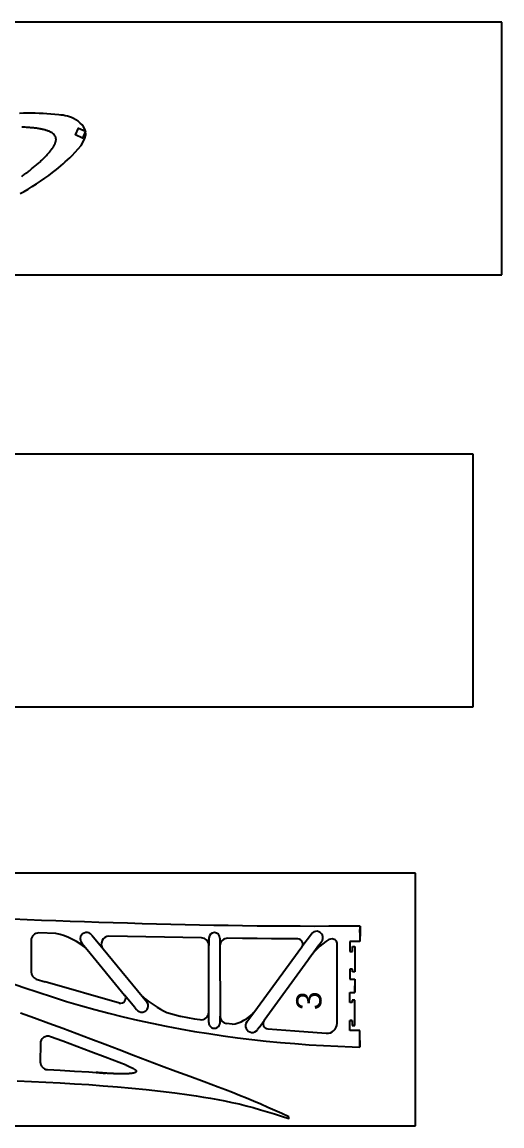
# Model space of a CAD drawing. Header units: millimetres. Extents: x 59 to 2198, y 55 to 510.
# Drawn here: x 903.1 to 1092.8, y 59.6 to 496.5 of the extents above; entities that cross this region are included whole.
import ezdxf

# ---------------------------------------------------------------- set-up
doc = ezdxf.new("R2010")
doc.units = ezdxf.units.MM
doc.layers.add('7', color=7, linetype='Continuous')
doc.styles.add('样式_4', font='txt', dxfattribs={"height": 10})

msp = doc.modelspace()

# ---------------------------------------------------------------- linework, layer by layer
for p, q in [((1092.81, 496.49), (92.84, 496.49)), ((1092.81, 396.49), (1092.81, 496.49)), ((92.81, 396.49), (1092.81, 396.49)), ((1081.41, 325.51), (81.44, 325.51)), ((1081.41, 225.51), (1081.41, 325.51)), ((81.41, 225.51), (1081.41, 225.51)), ((1058.59, 159.6), (58.62, 159.6)), ((1058.59, 59.6), (1058.59, 159.6)), ((1017.47, 135.56), (1013.69, 130.42)), ((926.58, 132.19), (926.75, 131.99)), ((926.75, 131.99), (928.83, 129.45)), ((930.61, 135.15), (935.08, 129.74)), ((976.96, 133.93), (976.95, 131.04)), ((981.33, 133.92), (981.33, 130.86)), ((1020.46, 131.16), (1016.06, 125.09)), ((1020.46, 131.16), (1021.6, 132.73)), ((928.83, 129.45), (943.63, 111.41)), ((947.69, 106.46), (943.63, 111.41)), ((947.69, 106.46), (948.32, 105.69)), ((976.9, 101.12), (976.91, 104.64)), ((976.9, 100.47), (976.9, 101.12)), ((981.37, 100.47), (981.37, 103.07)), ((991.94, 100.8), (994.66, 104.55)), ((996.79, 98.52), (998.77, 101.26)), ((986.12, 99.81), (983.97, 100.1)), ((996.79, 98.52), (996.2, 97.71)), ((58.59, 59.6), (1058.59, 59.6))]:
    msp.add_line(p, q)
at = {"color": 2}
for p, q in [((1036.7, 136.15), (1036.71, 138.68)), ((1036.71, 136.64), (1036.7, 132.64)), ((1032.7, 132.64), (1032.69, 128.64)), ((1036.7, 132.64), (1032.7, 132.64)), ((1032.69, 128.64), (1033.69, 128.64)), ((1033.69, 128.64), (1033.7, 130.64)), ((1033.7, 130.64), (1034.7, 130.64)), ((1034.7, 130.64), (1034.68, 120.64)), ((1032.68, 121.64), (1032.67, 117.64)), ((1033.68, 121.64), (1032.68, 121.64)), ((1033.68, 120.64), (1033.68, 121.64)), ((1034.68, 120.64), (1033.68, 120.64)), ((1032.67, 117.64), (1034.67, 117.64)), ((1034.67, 117.64), (1034.67, 112.39)), ((1032.66, 108.39), (1032.67, 112.39)), ((1032.67, 112.39), (1034.67, 112.39)), ((1034.66, 109.39), (1033.66, 109.39)), ((1033.66, 109.39), (1033.66, 108.39)), ((1034.65, 99.39), (1034.66, 109.39)), ((1033.66, 108.39), (1032.66, 108.39)), ((1032.64, 97.39), (1032.65, 101.39)), ((1032.65, 101.39), (1033.65, 101.39)), ((1033.65, 101.39), (1033.65, 99.39)), ((1036.64, 97.39), (1032.64, 97.39)), ((1034.65, 99.39), (1033.65, 99.39)), ((1036.63, 90.83), (1036.64, 97.39))]:
    msp.add_line(p, q, dxfattribs=at)
at = {"color": 3}
for p, q in [((1036.71, 138.65), (1036.7, 132.64)), ((1036.7, 136.15), (1036.7, 132.64)), ((1032.7, 132.64), (1032.69, 128.64)), ((1032.7, 132.64), (1032.69, 128.64)), ((1036.7, 132.64), (1032.7, 132.64)), ((1036.7, 132.64), (1032.7, 132.64)), ((1032.69, 128.64), (1033.69, 128.64)), ((1032.69, 128.64), (1033.69, 128.64)), ((1033.69, 128.64), (1033.7, 130.64)), ((1033.69, 128.64), (1033.7, 130.64)), ((1033.7, 130.64), (1034.7, 130.64)), ((1033.7, 130.64), (1034.7, 130.64)), ((1034.7, 130.64), (1034.69, 124.64)), ((1034.7, 130.64), (1034.69, 124.64)), ((1034.69, 124.64), (1034.68, 120.64)), ((1034.69, 124.64), (1034.68, 120.64)), ((1032.68, 121.64), (1032.67, 117.64)), ((1032.68, 121.64), (1032.67, 117.64)), ((1033.68, 121.64), (1032.68, 121.64)), ((1033.68, 121.64), (1032.68, 121.64)), ((1033.68, 120.64), (1033.68, 121.64)), ((1033.68, 120.64), (1033.68, 121.64)), ((1034.68, 120.64), (1033.68, 120.64)), ((1034.68, 120.64), (1033.68, 120.64)), ((941.54, 108.21), (912.23, 116.57)), ((1032.67, 117.64), (1034.67, 117.64)), ((1032.67, 117.64), (1034.67, 117.64)), ((1034.67, 117.64), (1034.67, 112.39)), ((1034.67, 117.64), (1034.67, 115.02)), ((1034.67, 112.39), (1034.67, 115.02)), ((1032.66, 108.39), (1032.67, 112.39)), ((1032.66, 108.39), (1032.67, 112.39)), ((1032.67, 112.39), (1034.67, 112.39)), ((1032.67, 112.39), (1034.67, 112.39)), ((1034.66, 109.39), (1033.66, 109.39)), ((1033.66, 109.39), (1033.66, 108.39)), ((1034.66, 109.39), (1033.66, 109.39)), ((1033.66, 109.39), (1033.66, 108.39)), ((1034.66, 106.39), (1034.66, 109.39)), ((1034.66, 106.39), (1034.66, 109.39)), ((1033.66, 108.39), (1032.66, 108.39)), ((1033.66, 108.39), (1032.66, 108.39)), ((1034.65, 99.39), (1034.66, 106.39)), ((1034.65, 99.39), (1034.66, 106.39)), ((1032.64, 97.39), (1032.65, 101.39)), ((1032.64, 97.39), (1032.65, 101.39)), ((1032.65, 101.39), (1033.65, 101.39)), ((1033.65, 101.39), (1032.65, 101.39)), ((1033.65, 101.39), (1033.65, 99.39)), ((1033.65, 101.39), (1033.65, 99.39)), ((1036.64, 97.39), (1032.64, 97.39)), ((1036.64, 97.39), (1032.64, 97.39)), ((1033.65, 99.39), (1034.65, 99.39)), ((1034.65, 99.39), (1033.65, 99.39)), ((1036.64, 93.39), (1036.64, 97.39)), ((1036.64, 93.39), (1036.64, 97.39)), ((1036.64, 93.39), (1036.63, 90.83))]:
    msp.add_line(p, q, dxfattribs=at)
for points in [[(902.96, 435.41, 0), (903.29, 435.65, 0), (903.63, 435.89, 0), (903.96, 436.14, 0), (904.3, 436.39, 0), (904.64, 436.64, 0), (904.98, 436.89, 0), (905.31, 437.15, 0), (905.65, 437.41, 0), (905.99, 437.67, 0), (906.33, 437.94, 0), (906.66, 438.21, 0), (907, 438.48, 0), (907.33, 438.76, 0), (907.66, 439.03, 0), (907.99, 439.3, 0), (908.32, 439.58, 0), (908.65, 439.85, 0), (908.97, 440.13, 0), (909.29, 440.41, 0), (909.6, 440.68, 0), (909.92, 440.96, 0), (910.22, 441.24, 0), (910.53, 441.52, 0), (910.83, 441.8, 0), (911.12, 442.08, 0), (911.41, 442.36, 0), (911.7, 442.64, 0), (911.98, 442.91, 0), (912.25, 443.19, 0), (912.52, 443.48, 0), (912.78, 443.75, 0), (913.04, 444.02, 0), (913.28, 444.3, 0), (913.53, 444.57, 0), (913.76, 444.84, 0), (913.99, 445.1, 0), (914.2, 445.37, 0), (914.41, 445.63, 0), (914.62, 445.89, 0), (914.81, 446.15, 0), (914.99, 446.4, 0), (915.17, 446.65, 0), (915.33, 446.9, 0), (915.49, 447.15, 0), (915.64, 447.39, 0), (915.77, 447.63, 0), (915.9, 447.87, 0), (916.01, 448.1, 0), (916.11, 448.33, 0), (916.2, 448.55, 0), (916.28, 448.77, 0), (916.35, 448.99, 0), (916.41, 449.2, 0), (916.45, 449.4, 0), (916.48, 449.6, 0), (916.5, 449.8, 0), (916.51, 449.99, 0), (916.51, 450.18, 0), (916.49, 450.36, 0), (916.46, 450.54, 0), (916.42, 450.72, 0), (916.37, 450.89, 0), (916.31, 451.05, 0), (916.24, 451.22, 0), (916.15, 451.37, 0), (916.06, 451.53, 0), (915.95, 451.68, 0), (915.84, 451.82, 0), (915.71, 451.96, 0), (915.57, 452.1, 0), (915.43, 452.23, 0), (915.27, 452.36, 0), (915.1, 452.49, 0), (914.92, 452.61, 0), (914.74, 452.73, 0), (914.54, 452.85, 0), (914.33, 452.96, 0), (914.12, 453.07, 0), (913.89, 453.17, 0), (913.66, 453.27, 0), (913.42, 453.37, 0), (913.17, 453.46, 0), (912.9, 453.56, 0), (912.64, 453.64, 0), (912.36, 453.72, 0), (912.07, 453.8, 0), (911.78, 453.88, 0), (911.48, 453.95, 0), (911.16, 454.02, 0), (910.85, 454.09, 0), (910.52, 454.16, 0), (910.19, 454.22, 0), (909.84, 454.28, 0), (909.5, 454.34, 0), (909.14, 454.39, 0), (908.78, 454.45, 0), (908.41, 454.5, 0), (908.03, 454.54, 0), (907.65, 454.59, 0), (907.25, 454.63, 0), (906.86, 454.66, 0), (906.45, 454.7, 0), (906.04, 454.73, 0), (905.63, 454.76, 0), (905.21, 454.79, 0), (904.78, 454.82, 0), (904.35, 454.84, 0), (903.91, 454.87, 0), (903.46, 454.89, 0), (903.01, 454.91, 0)], [(944.27, 83.6, 0), (944.58, 83.47, 0), (944.88, 83.35, 0), (945.17, 83.23, 0), (945.44, 83.12, 0), (945.7, 83.01, 0), (945.94, 82.9, 0), (946.17, 82.79, 0), (946.38, 82.69, 0), (946.59, 82.59, 0), (946.78, 82.49, 0), (946.96, 82.4, 0), (947.12, 82.3, 0), (947.28, 82.21, 0), (947.42, 82.12, 0), (947.55, 82.03, 0), (947.67, 81.95, 0), (947.77, 81.87, 0), (947.87, 81.79, 0), (947.95, 81.71, 0), (948.02, 81.64, 0), (948.09, 81.57, 0), (948.14, 81.5, 0), (948.18, 81.43, 0), (948.21, 81.37, 0), (948.23, 81.3, 0), (948.24, 81.24, 0), (948.24, 81.18, 0), (948.24, 81.13, 0), (948.22, 81.07, 0), (948.19, 81.02, 0), (948.16, 80.97, 0), (948.12, 80.92, 0), (948.06, 80.87, 0), (948, 80.82, 0), (947.93, 80.78, 0), (947.86, 80.74, 0), (947.77, 80.7, 0), (947.68, 80.66, 0), (947.58, 80.62, 0), (947.48, 80.59, 0), (947.36, 80.56, 0), (947.24, 80.54, 0), (947.12, 80.5, 0), (946.99, 80.48, 0), (946.85, 80.45, 0), (946.7, 80.42, 0), (946.55, 80.4, 0), (946.39, 80.38, 0), (946.23, 80.36, 0), (946.06, 80.34, 0), (945.89, 80.32, 0), (945.72, 80.3, 0), (945.53, 80.29, 0), (945.35, 80.27, 0), (945.16, 80.26, 0), (944.96, 80.25, 0), (944.76, 80.24, 0), (944.56, 80.23, 0), (944.35, 80.23, 0), (944.14, 80.22, 0), (943.93, 80.21, 0), (943.72, 80.21, 0), (943.5, 80.2, 0), (943.28, 80.2, 0), (943.05, 80.2, 0), (942.83, 80.2, 0), (942.6, 80.2, 0), (942.37, 80.2, 0), (942.14, 80.2, 0), (941.91, 80.2, 0), (941.67, 80.2, 0), (941.44, 80.22, 0), (941.2, 80.22, 0), (940.96, 80.23, 0), (940.73, 80.23, 0), (940.49, 80.24, 0), (940.25, 80.24, 0), (940.01, 80.25, 0), (939.77, 80.26, 0), (939.54, 80.27, 0), (939.3, 80.28, 0), (939.06, 80.29, 0), (938.83, 80.3, 0), (938.6, 80.32, 0), (938.36, 80.33, 0), (938.13, 80.34, 0), (937.9, 80.35, 0), (937.68, 80.36, 0), (937.45, 80.38, 0), (937.23, 80.39, 0), (937.01, 80.4, 0), (936.79, 80.41, 0), (936.58, 80.43, 0), (936.36, 80.44, 0), (936.16, 80.45, 0), (935.95, 80.47, 0), (935.75, 80.49, 0), (935.55, 80.5, 0), (935.36, 80.51, 0), (935.17, 80.53, 0), (934.98, 80.54, 0), (934.8, 80.55, 0), (934.63, 80.57, 0), (934.46, 80.58, 0), (934.29, 80.59, 0), (934.13, 80.6, 0), (933.98, 80.62, 0), (933.83, 80.63, 0), (933.68, 80.64, 0), (933.55, 80.65, 0), (933.42, 80.66, 0), (933.29, 80.67, 0), (933.17, 80.68, 0), (933.06, 80.69, 0), (932.96, 80.71, 0), (932.86, 80.72, 0), (932.77, 80.73, 0), (932.69, 80.73, 0), (932.62, 80.74, 0), (932.55, 80.75, 0), (932.5, 80.75, 0), (932.45, 80.76, 0), (932.41, 80.76, 0), (932.37, 80.76, 0), (932.35, 80.77, 0), (932.34, 80.77, 0), (932.33, 80.77, 0)]]:
    msp.add_polyline3d(points, dxfattribs=at)
for centre, radius, start, end in [((911.24, 110.13), 26.13, 47.6941, 78.6075), ((928.59, 133.67), 2.5, 36.2631, 222.47), ((979.15, 133.92), 2.19, 359.9069, 179.9069), ((1019.53, 134.13), 2.5, 322.1808, 145.1365), ((1040.07, 109.51), 28.62, 123.3261, 147.0179), ((942.08, 110.14), 2, 254.0941, 39.3666), ((977.9, 141.68), 41.12, 228.4785, 244.7669), ((950.39, 107.19), 2.56, 216.1033, 42.9993), ((984.21, 113.31), 13.63, 278.0541, 320.006), ((994.06, 99.23), 2.63, 143.4882, 324.6884), ((979.14, 100.47), 2.23, 179.9069, 0.2188)]:
    msp.add_arc(centre, radius, start, end)
at = {"layer": '7', "color": 3, "linetype": 'Continuous'}
for points in [[(927.86, 454.16), (927.86, 454.17), (927.39, 455.01), (926.79, 455.8), (926.07, 456.54), (925.26, 457.22), (924.39, 457.82), (923.47, 458.33), (922.65, 458.71), (921.82, 459.01), (920.98, 459.25), (920.13, 459.44), (919.27, 459.59), (918.42, 459.71), (917.55, 459.81), (916.01, 459.97), (914.47, 460.1), (912.92, 460.2), (911.37, 460.28), (909.81, 460.34), (908.26, 460.38), (906.7, 460.4), (905.15, 460.4), (903.59, 460.38), (902.04, 460.35)], [(928.16, 453.31), (926.92, 450.58), (924.19, 451.83), (925.44, 454.55), (928.16, 453.31)], [(902.32, 428.58), (903.89, 429.47), (905.45, 430.39), (907.13, 431.41), (908.79, 432.47), (910.43, 433.55), (912.04, 434.65), (913.62, 435.78), (915.15, 436.93), (916.65, 438.11), (917.54, 438.83), (918.42, 439.58), (919.29, 440.34), (920.17, 441.12), (921.05, 441.94), (921.95, 442.79), (922.86, 443.69), (924.09, 444.95), (925.29, 446.27), (926.38, 447.64), (927.29, 449.05), (927.94, 450.48), (928.26, 451.9), (928.16, 453.31), (927.86, 454.16)], [(1036.71, 138.65), (1030.13, 138.63), (1024.44, 138.6), (1018.75, 138.59), (1013.06, 138.6), (1007.37, 138.62), (1001.68, 138.66), (995.99, 138.72), (990.3, 138.78), (984.61, 138.86), (978.93, 138.96), (973.24, 139.06), (967.56, 139.18), (961.87, 139.32), (956.19, 139.46), (950.5, 139.62), (944.82, 139.79), (939.14, 139.96), (933.46, 140.15), (927.78, 140.34), (922.09, 140.54), (916.41, 140.74), (910.73, 140.95), (905.05, 141.16), (899.36, 141.39)], [(898.15, 116.38), (903.76, 114.41), (909.39, 112.49), (915.05, 110.64), (920.6, 108.91), (926.18, 107.26), (931.79, 105.68), (937.41, 104.19), (943.05, 102.78), (948.72, 101.45), (954.41, 100.21), (960.02, 99.06), (965.64, 98.01), (971.28, 97.02), (976.93, 96.12), (982.59, 95.29), (988.27, 94.52), (993.95, 93.83), (999.61, 93.21), (1005.27, 92.66), (1010.94, 92.17), (1016.61, 91.75), (1022.29, 91.4), (1027.97, 91.12), (1033.65, 90.9), (1036.63, 90.83)], [(1008.55, 63.25), (1005.77, 64.49), (1003, 65.72), (1000.22, 66.95), (997.43, 68.16), (994.64, 69.36), (991.84, 70.53), (989.03, 71.69), (986.25, 72.79), (983.46, 73.88), (980.67, 74.94), (977.87, 76), (975.07, 77.04), (969.46, 79.11), (963.86, 81.2), (958.26, 83.3), (952.67, 85.41), (947.08, 87.53), (941.5, 89.65), (935.91, 91.78), (930.32, 93.91), (924.76, 96.02), (919.19, 98.11), (913.62, 100.18), (908.03, 102.21), (902.42, 104.2)], [(901.09, 77.44), (906.77, 77.2), (912.45, 76.94), (918.12, 76.64), (923.8, 76.32), (929.47, 75.95), (935.15, 75.53), (940.83, 75.07), (946.5, 74.55), (952.16, 73.98), (957.82, 73.34), (963.47, 72.64), (969.12, 71.87), (971.96, 71.46), (974.8, 71.03), (977.63, 70.56), (980.45, 70.06), (983.27, 69.52), (986.07, 68.93), (988.87, 68.29), (991.7, 67.58), (994.52, 66.83), (997.33, 66.02), (1000.14, 65.19), (1002.93, 64.32), (1005.72, 63.44), (1008.52, 62.56), (1008.55, 63.25)]]:
    msp.add_lwpolyline(points, dxfattribs=at)
for points in [[(916.4, 135.74), (909.76, 135.98, 0.424404), (906.65, 132.99), (906.63, 120.58, 0.324903), (908.7, 117.72), (912.23, 116.57)], [(960.37, 104.48), (965.56, 103.03, 0.025058), (965.75, 102.99), (971.29, 102.02), (973.43, 101.68, 0.461067), (976.91, 104.64), (976.95, 131.04, 0.409837), (974, 134.04), (937.44, 134.65, 0.640152), (935.08, 129.74), (952.45, 108.7)], [(994.66, 104.55), (1013.69, 130.42, 0.613435), (1012.09, 133.6), (1007.36, 133.62), (1001.67, 133.66), (995.98, 133.72), (990.29, 133.78), (984.38, 133.87, 0.41868), (981.34, 130.86), (981.37, 103.07, 0.375342), (983.97, 100.1)], [(1016.06, 125.09), (998.77, 101.26, 0.583385), (1000.22, 98.09), (1010.95, 97.17), (1023.38, 96.25, 0.435551), (1027.68, 100.23), (1027.73, 131.6)], [(1027.73, 131.6, 0.415133), (1025.73, 133.6), (1024.35, 133.43)], [(944.27, 83.59), (941.48, 84.65), (935.89, 86.78), (930.3, 88.91), (924.74, 91.02), (919.17, 93.11), (914.34, 94.9, 0.521393), (910.3, 92.1), (910.27, 84.91, 0.400214), (913.12, 81.9), (918.14, 81.64), (923.82, 81.32), (929.49, 80.95), (935.17, 80.53), (936.01, 80.47)]]:
    msp.add_lwpolyline(points, format="xyb", dxfattribs=at)
at = {"layer": '7', "color": 2, "linetype": 'Continuous'}
msp.add_lwpolyline([(1036.63, 90.83), (1036.63, 90.83)], dxfattribs=at)

# ---------------------------------------------------------------- texts
at = {"insert": (1021.61, 105.39), "char_height": 10, "attachment_point": 7, "rotation": 89.9069, "style": '样式_4'}
msp.add_mtext_dynamic_manual_height_columns('3', width=4.0245, gutter_width=50, heights=[0], dxfattribs=at)

doc.saveas('drawing.dxf')
